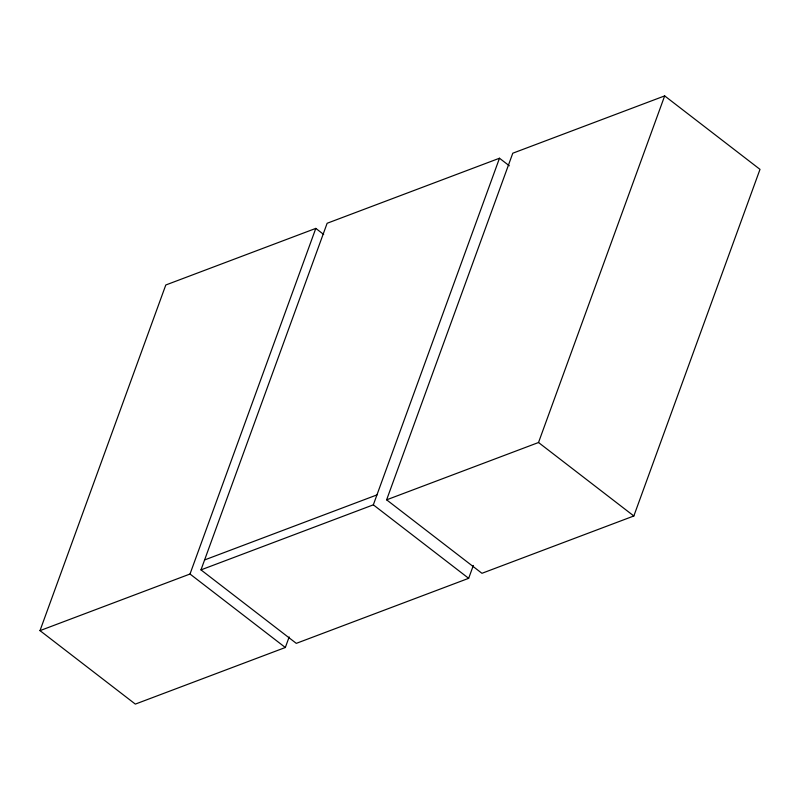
<?xml version="1.0" encoding="UTF-8"?>
<svg xmlns="http://www.w3.org/2000/svg" width="800" height="800" viewBox="0 0 800 800"><rect width="100%" height="100%" fill="white"/><g stroke="black" fill="none" stroke-linecap="round" stroke-linejoin="round"><path stroke-width="1.2" d="M289.17 636.95L285.33 647.5L135.33 704.1L40 630.63L165.8 284.99L315.81 228.39L323.67 234.45M40 630.63L190.01 574.02L315.81 228.39M473.35 565.44L468.66 578.32L296.3 643.36L200.98 569.88L327.13 223.27L499.49 158.23L509.32 165.8M200.98 569.88L373.33 504.84L499.49 158.23M386.62 499.83L512.78 153.21L664.67 95.9L760 169.37L633.84 515.98L481.95 573.3L386.62 499.83L538.52 442.51L664.67 95.9M204.59 559.95L376.95 494.91M538.52 442.51L633.84 515.98M373.33 504.84L468.66 578.32M190.01 574.02L285.33 647.5"/></g></svg>
